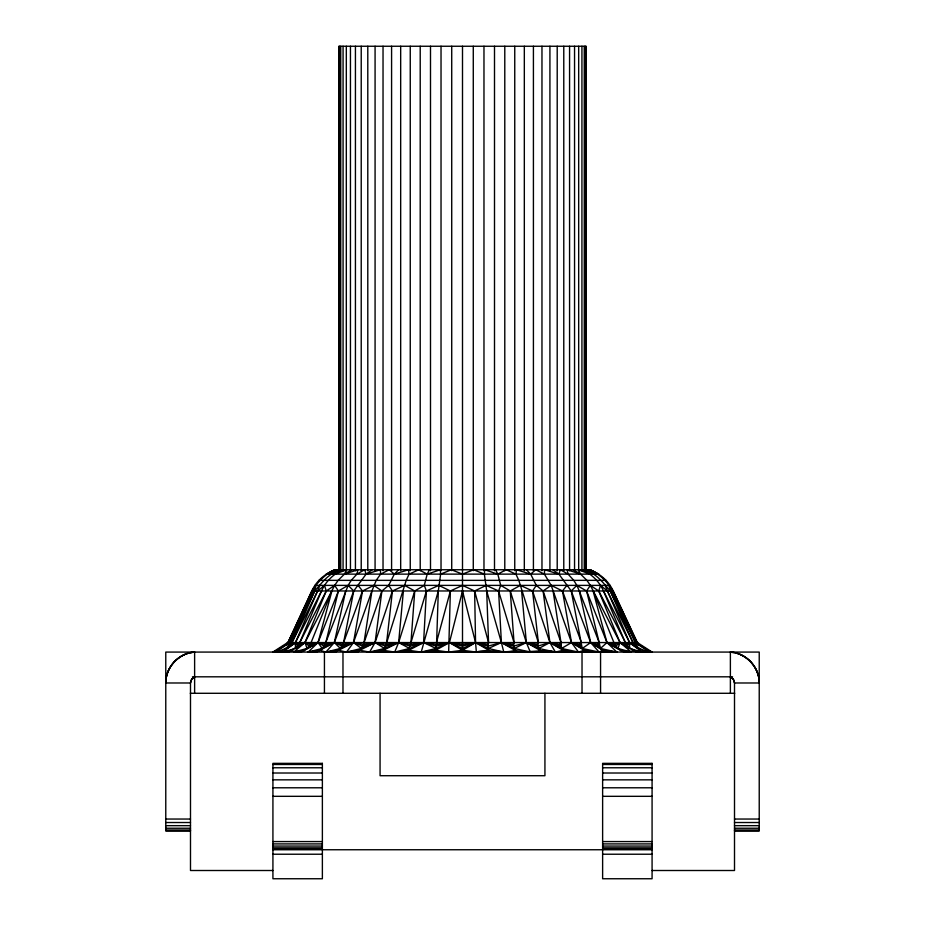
<?xml version="1.0" encoding="UTF-8"?>
<svg xmlns="http://www.w3.org/2000/svg" width="925" height="925" viewBox="0 0 925 925"><rect width="100%" height="100%" fill="white"/><g stroke="black" fill="none" stroke-linecap="round" stroke-linejoin="round"><path stroke-width="1.39" d="M605.1 585.386L629.567 642.563L629.555 648.46L642.112 652.079L629.567 642.563L603.482 590.971C599.423 581.582 591.642 574.263 582.553 569.754C595.203 571.743 602.464 582.068 610.234 590.971L635.382 642.563L637.464 648.46M517.179 652.079L515.04 650.298L513.167 644.378L501.408 642.563L488.007 646.112L487.822 644.378L475.566 642.563L462.5 644.378L449.434 642.563L436.565 644.378L423.592 642.563L410.654 644.378L398.629 642.563L386.141 644.378L375.076 642.563L363.467 644.378L353.489 642.563L336.122 651.593L325.877 652.079L334.33 642.563L353.755 590.971L366.103 574.124L364.635 569.754L356.9 574.124L351.234 580.357L348.147 585.386L338.411 590.971L318.038 642.563L308.152 652.079L319.946 650.298L325.877 652.079L338.504 650.298L346.517 652.079L359.802 650.298L369.618 652.079L448.648 652.079L450.371 590.971L462.5 585.386L474.629 590.971L488.562 642.563L488.007 646.112L488.758 650.298L490.134 652.079M434.866 652.079L436.565 644.378L438.311 590.971L440.635 574.124L440.312 569.754L427.211 574.124L418.805 569.754L409.07 574.124L406.202 580.357L385.598 646.112L381.944 652.079M589.144 652.079L586.485 651.593L582.253 648.46L571.245 590.971L576.853 585.386L579.293 590.971L590.67 642.563L600.452 648.46L616.848 652.079L602.649 650.298L599.122 652.079L578.483 652.079L571.511 642.563L551.184 585.386L544.397 574.124L544.617 569.754L558.897 574.124L571.245 590.971L590.67 642.563L599.122 652.079L616.848 652.079L606.962 642.563L586.589 590.971L576.853 585.386L573.766 580.357L568.1 574.124L560.365 569.754L558.897 574.124L552.838 569.754M487.822 644.378L488.562 642.563L486.689 590.971L484.365 574.124L484.688 569.754L497.789 574.124L506.195 569.754L515.93 574.124L518.798 580.357L538.362 642.563L537.737 646.112L539.969 650.298L543.056 652.079M566.886 585.386L562.493 590.971L571.511 642.563L582.253 648.46L590.67 642.563L597.654 644.378L600.452 648.46L606.962 642.563L614.778 644.378L620.028 642.563L626.167 644.378L629.567 642.563L635.128 646.112L635.382 642.563L612.188 590.971C607.737 581.339 599.354 574.067 589.768 569.754C599.909 573.546 608.719 580.993 613.159 590.971L638.504 644.922M407.821 652.079L410.966 642.563L414.747 590.971L424.286 585.386L427.211 574.124L429.431 569.754M194.62 693.288L194.62 652.079C178.837 652.911 165.471 667.202 165.772 682.985L190.492 682.985L191.625 679.274L194.62 676.811L191.625 679.274L190.492 682.985L190.492 870.506L272.921 870.506M403.392 590.971L398.629 642.563L394.709 652.079L383.32 650.298L369.618 652.079L375.076 642.563L392.431 590.971L404.63 585.386L414.747 590.971L398.629 642.563L383.32 650.298M488.007 646.112L475.566 642.563L462.5 646.112L449.434 642.563L436.38 646.112L423.592 642.563L410.284 646.112L398.629 642.563L385.598 646.112L375.076 642.563L359.802 650.298L357.79 652.079L361.409 648.46L363.467 644.378L381.909 590.971L388.685 585.386L394.339 574.124L398.617 569.754M386.638 642.563L392.431 590.971L388.685 585.386M166.095 680.141L165.772 682.985C165.691 667.179 178.837 653.096 194.62 652.079L190.712 652.68M515.93 574.124L516.497 569.754L530.661 574.124L536.315 585.386L543.091 590.971L560.989 642.563L561.521 648.46L565.025 651.593L567.21 652.079M436.022 648.46L423.592 642.563L409.578 648.46L394.709 652.079L408.734 650.298L421.233 652.079L436.022 648.46L449.434 642.563L462.5 648.46L475.566 642.563L488.354 648.46L501.408 642.563L513.525 646.112L514.034 642.563L510.253 590.971L500.714 585.386L497.789 574.124L495.569 569.754M364.011 642.563L371.919 590.971L376.209 580.357L380.603 574.124L389.217 569.754L394.339 574.124L408.503 569.754L409.07 574.124M573.142 569.754L580.565 574.124L586.901 580.357L590.347 585.386L586.589 590.971L599.192 642.563L598.614 646.112L590.67 642.563L602.649 650.298L608.372 652.079M336.122 651.593L340.446 648.46L343.58 642.563L353.755 590.971L348.147 585.386L325.022 644.378L322.178 648.46L316.627 652.079L334.33 642.563L342.921 644.378L353.489 642.563L362.762 646.112L375.076 642.563L384.557 648.46L398.629 642.563L409.578 648.46M356.9 574.124L357.848 569.754L344.435 574.124L338.099 580.357L334.653 585.386L304.972 642.563L293.722 652.079L301.562 651.593L304.591 650.298L293.722 652.079L307.065 648.46L318.038 642.563L325.022 644.378L334.33 642.563L342.077 646.112L353.489 642.563L371.919 590.971M513.525 646.112L526.371 642.563L537.737 646.112L549.924 642.563L561.521 648.46L578.483 652.079L563.094 650.298L555.382 652.079L549.924 642.563L543.091 590.971L551.184 585.386L562.493 590.971L581.42 642.563L580.646 646.112L582.253 648.46L599.122 652.079L584.149 650.298L578.483 652.079L448.648 652.079L435.606 650.298L421.233 652.079L438.311 590.971M345.707 590.971L334.33 642.563L322.178 648.46L308.152 652.079L317.206 651.593M553.081 590.971L560.989 642.563L560.203 646.112L561.521 648.46L571.511 642.563L579.813 644.378L580.646 646.112L571.511 642.563L584.149 650.298M325.808 642.563L338.411 590.971L334.653 585.386L326.271 590.971L298.833 644.378L296.185 647.673M435.606 650.298L449.434 642.563L462.5 590.971L475.566 642.563L476.352 652.079C489.209 647.939 502.217 654.391 515.04 650.298C528.591 654.01 541.83 648.367 555.382 652.079L538.755 648.46L526.371 642.563L510.253 590.971L520.37 585.386L532.569 590.971L549.924 642.563L563.094 650.298M166.211 677.736C168.223 666.474 176.687 656.889 187.567 653.397M305.805 649.593L318.038 642.563L331.913 590.971L311.089 642.563L309.135 646.112L305.412 649.685M436.438 642.563L450.371 590.971L438.82 585.386L426.413 590.971L410.966 642.563M287.155 644.378L311.841 590.971C316.211 581.12 324.895 573.812 334.734 569.754L590.266 569.754L598.822 574.124L326.178 574.124L335.232 569.754C325.172 573.928 317.714 582.056 311.841 590.971L287.155 644.378L289.618 642.563L314.766 590.971L315.945 585.386L288.149 642.563M190.619 681.69L191.001 680.43M287.536 648.46L312.812 590.971M617.935 648.46L620.028 642.563L598.729 590.971L590.347 585.386L620.028 642.563L631.278 652.079L623.438 651.593L620.409 650.298L631.278 652.079L617.935 648.46L606.962 642.563L593.087 590.971L613.911 642.563L615.865 646.112L619.588 649.685M343.58 642.563L362.507 590.971L373.816 585.386L381.909 590.971L375.076 642.563L361.409 648.46L346.517 652.079L353.489 642.563L362.507 590.971L358.114 585.386M500.714 585.386L498.587 590.971L501.408 642.563L503.767 652.079L488.354 648.46M319.9 585.386L295.433 642.563L295.445 648.46L282.888 652.079L295.433 642.563L321.518 590.971C325.577 581.582 333.358 574.263 342.447 569.754C329.797 571.743 322.536 582.068 314.766 590.971L291.086 644.378L289.872 646.112L289.618 642.563L273.858 652.079L276.587 651.373M296.439 647.974L304.972 642.563L326.271 590.971L324.467 585.386L317.668 590.971L292.046 642.563M299.746 642.563L321.518 590.971M513.167 644.378L514.034 642.563L498.587 590.971L486.18 585.386L474.629 590.971L475.566 642.563L488.758 650.298M286.496 644.922L287.663 642.563L637.337 642.563L652.148 652.079L649.986 651.836M635.128 646.112L633.914 644.378L629.567 642.563L627.335 646.112L628.815 647.673M537.737 646.112L537.205 644.378L538.362 642.563L532.569 590.971L536.315 585.386M286.01 644.922L287.663 642.563L272.852 652.079L275.014 651.836M538.755 648.46L549.924 642.563L560.203 646.112L559.509 644.378L560.989 642.563M597.654 644.378L599.192 642.563L579.293 590.971M579.813 644.378L581.42 642.563M286.565 645.511L289.618 642.563L291.086 644.378L295.433 642.563L298.833 644.378L304.972 642.563L310.222 644.378L318.038 642.563L324.051 646.112L334.33 642.563L340.446 648.46L353.489 642.563L361.409 648.46M287.767 644.332L289.618 642.563L275.881 652.079L281.35 651.593M648.413 651.373L651.142 652.079L635.382 642.563L633.914 644.378L607.332 590.971L600.533 585.386L598.729 590.971L627.335 646.112L620.028 642.563L615.865 646.112L606.962 642.563L619.195 649.593M192.446 678.256L193.464 677.424M292.046 645.095L295.433 642.563L297.665 646.112L304.972 642.563L309.135 646.112L318.038 642.563L322.178 648.46M289.028 647.199L295.433 642.563L278.887 652.079L281.235 651.373M372.162 569.754L366.103 574.124L380.383 569.754L380.603 574.124M289.872 646.112L295.433 642.563M296.636 647.72L304.972 642.563L307.065 648.46M475.566 642.563L462.5 650.298L448.648 652.079M351.858 569.754L344.435 574.124L346.713 569.754L335.035 574.124M304.972 642.563L287.837 652.079L292.786 650.298L282.888 652.079L289.525 651.593L292.786 650.298M304.591 650.298L300.509 652.079L318.038 642.563M339.093 569.754L330.826 574.124L336.677 569.754L327.172 574.124M408.734 650.298L423.592 642.563L426.413 590.971L424.286 585.386M486.689 590.971L501.408 642.563L514.219 648.46L526.371 642.563L537.205 644.378M300.509 652.079L301.562 651.593M440.635 574.124L451.365 569.754L462.5 574.124L473.635 569.754L484.365 574.124M273.858 652.079L276.274 651.177M278.182 650.275L272.852 652.079L276.76 651.188M284.946 649.269L275.881 652.079L282.218 650.807M325.877 652.079L340.446 648.46M369.618 652.079L384.557 648.46M346.517 652.079L357.836 651.593M318.859 580.357L606.141 580.357M314.87 585.386L610.13 585.386M311.841 590.971L613.159 590.971L637.845 644.378L635.382 642.563L638.435 645.511M192.458 676.811L732.542 676.811M190.284 693.288L734.716 693.288M272.921 764.478L322.374 764.478M602.626 764.478L652.079 764.478M272.921 767.773L322.374 767.773M602.626 767.773L652.079 767.773M272.921 773.011L322.374 773.011M602.626 773.011L652.079 773.011M272.921 779.844L322.374 779.844M602.626 779.844L652.079 779.844M272.921 787.788L322.374 787.788M602.626 787.788L652.079 787.788M272.921 796.321L322.374 796.321M602.626 796.321L652.079 796.321M165.772 819.041L190.492 819.041M734.508 819.041L759.228 819.041M165.772 822.522L190.492 822.522M734.508 822.522L759.228 822.522M165.772 825.667L190.492 825.667M734.508 825.667L759.228 825.667M165.772 828.233L190.492 828.233M734.508 828.233L759.228 828.233M165.772 830.014L190.492 830.014M734.508 830.014L759.228 830.014M165.772 830.673L190.492 830.673M734.508 830.673L759.228 830.673M190.492 830.847L165.772 830.847L165.772 652.079L759.228 652.079L759.228 830.847L734.508 830.847M272.921 841.577L322.374 841.577M602.626 841.577L652.079 841.577M272.921 843.912L322.374 843.912M602.626 843.912L652.079 843.912M272.921 846.063L322.374 846.063M602.626 846.063L652.079 846.063M272.921 847.843L322.374 847.843M602.626 847.843L652.079 847.843M272.921 849.104L322.374 849.104M602.626 849.104L652.079 849.104M272.921 849.751L652.079 849.751M272.921 854.226L322.374 854.226M602.626 854.226L652.079 854.226M652.079 870.506L734.508 870.506L734.508 682.985L733.375 679.274L730.38 676.811L733.375 679.274L734.508 682.985L759.228 682.985L759.009 680.361M643.65 651.593L649.119 652.079L635.382 642.563L637.232 644.332M476.352 652.079L462.5 650.298L449.434 642.563M733.201 652.611L730.38 652.079C746.163 653.096 759.309 667.179 759.228 682.985C759.483 667.191 746.151 652.877 730.38 652.079L730.38 693.288M632.214 650.298L642.112 652.079L635.475 651.593L632.214 650.298L637.163 652.079L620.028 642.563L628.561 647.974M549.924 642.563L559.509 644.378M642.782 650.807L649.119 652.079L640.054 649.269M514.219 648.46L530.291 652.079L526.371 642.563L521.607 590.971M648.24 651.188L652.148 652.079L646.818 650.275M643.765 651.373L646.112 652.079L629.567 642.563L632.954 645.095M735.595 652.888C746.683 655.663 755.667 664.763 758.396 675.851M589.965 574.124L578.287 569.754L580.565 574.124L567.152 569.754L568.1 574.124M648.726 651.177L651.142 652.079M620.409 650.298L624.491 652.079L606.962 642.563M623.438 651.593L624.491 652.079M597.827 574.124L588.323 569.754L594.174 574.124L585.907 569.754M544.397 574.124L535.783 569.754L530.661 574.124L526.383 569.754M501.408 642.563L515.04 650.298M526.371 642.563L539.969 650.298M620.028 642.563L628.364 647.72M629.567 642.563L635.972 647.199M731.536 677.424L732.554 678.256M602.649 650.298L600.452 648.46L599.192 642.563M613.159 590.971L609.055 585.386L610.234 590.971L632.954 642.563M638.99 644.922L637.337 642.563L637.845 644.378M612.188 590.971L636.851 642.563M603.482 590.971L625.254 642.563M733.999 680.43L734.381 681.69M600.568 652.079L600.568 693.288M586.138 570.702L586.138 46.25L338.862 46.25L338.862 570.702M585.664 46.25L585.664 570.702M584.265 46.25L584.265 570.702M581.929 46.25L581.929 570.702M582.022 652.079L582.022 693.288M578.68 46.25L578.68 570.702M574.552 46.25L574.552 570.702M569.569 46.25L569.569 570.702M563.776 46.25L563.776 570.702M557.208 46.25L557.208 570.702M549.924 46.25L549.924 570.702M544.929 693.288L544.929 775.717L380.071 775.717L380.071 693.288M541.969 46.25L541.969 570.702M533.413 46.25L533.413 570.702M524.325 46.25L524.325 570.702M514.751 46.25L514.751 570.702M504.784 46.25L504.784 570.702M494.505 46.25L494.505 570.702M483.972 46.25L483.972 570.702M473.276 46.25L473.276 570.702M462.5 46.25L462.5 652.079M451.724 46.25L451.724 570.702M441.028 46.25L441.028 570.702M430.495 46.25L430.495 570.702M420.216 46.25L420.216 570.702M410.249 46.25L410.249 570.702M400.675 46.25L400.675 570.702M391.587 46.25L391.587 570.702M383.031 46.25L383.031 570.702M375.076 46.25L375.076 570.702M367.792 46.25L367.792 570.702M361.224 46.25L361.224 570.702M355.431 46.25L355.431 570.702M350.448 46.25L350.448 570.702M346.32 46.25L346.32 570.702M343.071 46.25L343.071 570.702M342.978 652.079L342.978 693.288M340.735 46.25L340.735 570.702M339.336 46.25L339.336 570.702M324.432 652.079L324.432 693.288M322.374 763.356L272.921 763.356L272.921 878.75L322.374 878.75L322.374 763.356M652.079 763.356L602.626 763.356L602.626 878.75L652.079 878.75L652.079 763.356"/></g></svg>
